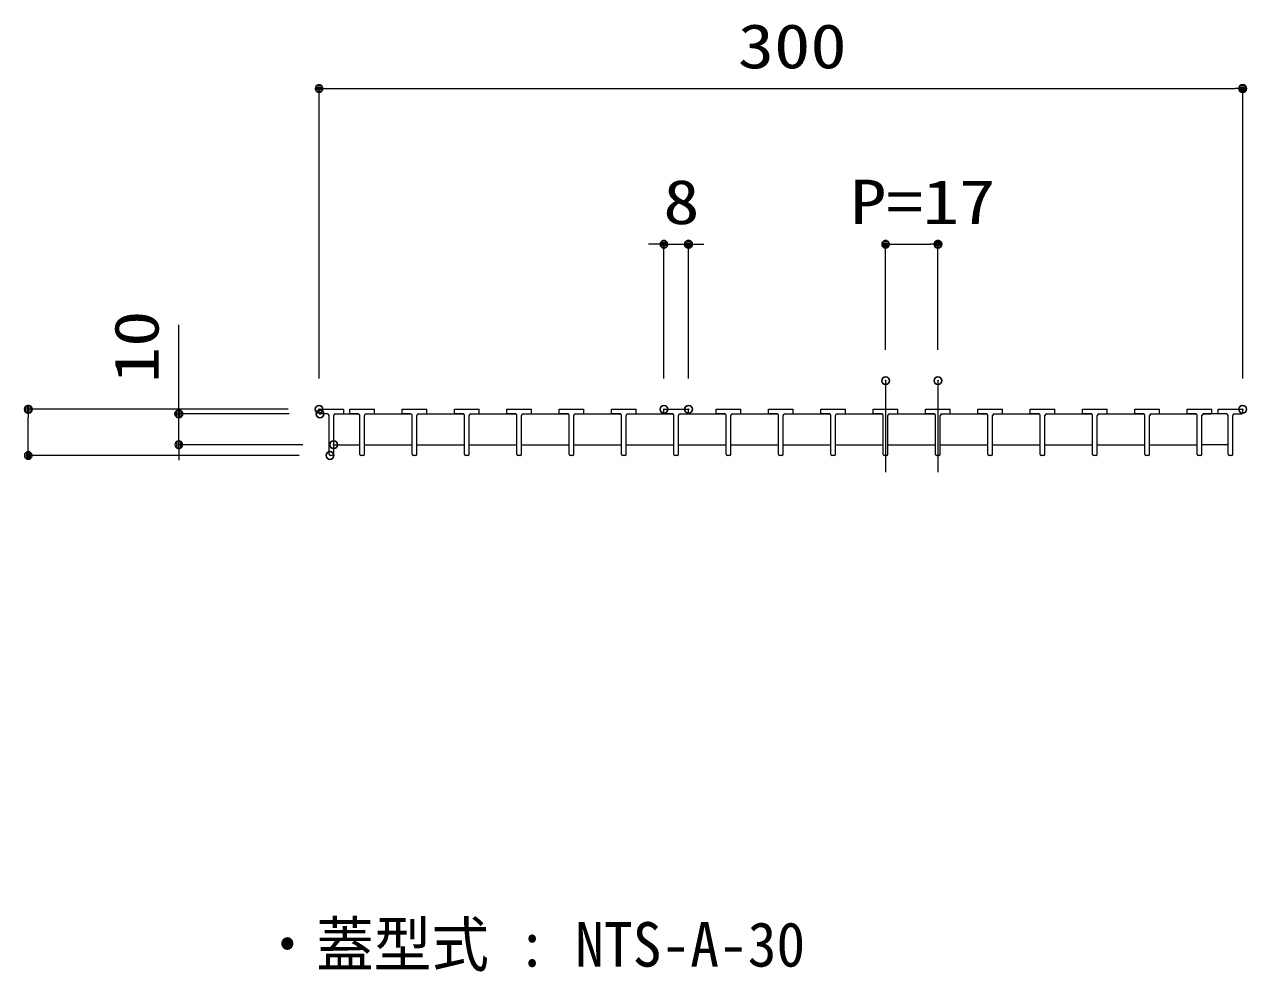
# Model space of a CAD drawing. Units: millimetres on the paper. Extents: x -216 to 216, y -153 to 153.
# Drawn here: x -79.4 to 0, y -75.2 to -13.6 of the extents above; entities that cross this region are included whole.
import ezdxf
from ezdxf.enums import TextEntityAlignment as Align

# ---------------------------------------------------------------- set-up
doc = ezdxf.new("R2010")
doc.units = ezdxf.units.MM
doc.header["$PDMODE"] = 32
doc.header["$PDSIZE"] = 0.5
doc.linetypes.add('CHAIN2', pattern=[12, 9, -1, 1, -1])
doc.layers.add('0-1_文字', color=7, linetype='Continuous')
doc.layers.add('0-5_Defpoints', color=7, linetype='Continuous')
for name, color, linetype, lineweight in [('0-2_蓋', 3, 'Continuous', 9), ('0-3_寸法', 4, 'Continuous', 9), ('0-4_0', 7, 'Continuous', 9), ('0-6_中心線', 4, 'CHAIN2', 9)]:
    doc.layers.add(name, color=color, linetype=linetype, lineweight=lineweight)
doc.styles.add('ＭＳ ゴシック', font='')
doc.styles.get('ＭＳ ゴシック').set_extended_font_data('MS Gothic')

# ---------------------------------------------------------------- blocks, each defined once
blk = doc.blocks.new('_Dot')
at = {"layer": '0-4_0'}
for p, q in [((-0.5, 0), (-1, 0)), ((0.489, 0.1), (-0.489, 0.1)), ((0.399, 0.3), (-0.399, 0.3)), ((0.458, -0.199), (-0.458, -0.199)), ((0.3, -0.399), (-0.3, -0.399))]:
    blk.add_line(p, q, dxfattribs=at)
for points in [[(0.5, 0), (0.496, 0.063), (0.484, 0.124), (0.465, 0.184), (0.438, 0.241), (0.405, 0.294), (0.364, 0.342), (0.319, 0.385), (0.268, 0.422), (0.213, 0.452), (0.155, 0.476), (0.094, 0.491), (0.031, 0.499), (-0.031, 0.499), (-0.094, 0.491), (-0.155, 0.476), (-0.213, 0.452), (-0.268, 0.422), (-0.319, 0.385), (-0.364, 0.342), (-0.405, 0.294), (-0.438, 0.241), (-0.465, 0.184), (-0.484, 0.124), (-0.496, 0.063), (-0.5, 0), (0, 0)], [(-0.5, 0), (-0.496, -0.063), (-0.484, -0.124), (-0.465, -0.184), (-0.438, -0.241), (-0.405, -0.294), (-0.364, -0.342), (-0.319, -0.385), (-0.268, -0.422), (-0.213, -0.452), (-0.155, -0.476), (-0.094, -0.491), (-0.031, -0.499), (0.031, -0.499), (0.094, -0.491), (0.155, -0.476), (0.213, -0.452), (0.268, -0.422), (0.319, -0.385), (0.364, -0.342), (0.405, -0.294), (0.438, -0.241), (0.465, -0.184), (0.484, -0.124), (0.496, -0.063), (0.5, 0), (0, 0)]]:
    blk.add_lwpolyline(points, close=True, dxfattribs=at)

msp = doc.modelspace()

# ---------------------------------------------------------------- linework, layer by layer
at = {"layer": '0-2_蓋'}
for p, q in [((-60.219, -38.654), (-58.619, -38.654)), ((-60.219, -38.894), (-60.219, -38.654)), ((-58.619, -38.894), (-58.619, -38.654)), ((-58.219, -38.654), (-56.619, -38.654)), ((-58.219, -38.894), (-58.219, -38.654)), ((-56.619, -38.894), (-56.619, -38.654)), ((-54.819, -38.654), (-53.219, -38.654)), ((-54.819, -38.894), (-54.819, -38.654)), ((-53.219, -38.894), (-53.219, -38.654)), ((-51.419, -38.654), (-49.819, -38.654)), ((-51.419, -38.894), (-51.419, -38.654)), ((-49.819, -38.894), (-49.819, -38.654)), ((-48.019, -38.654), (-46.419, -38.654)), ((-48.019, -38.894), (-48.019, -38.654)), ((-46.419, -38.894), (-46.419, -38.654)), ((-44.619, -38.654), (-43.019, -38.654)), ((-44.619, -38.894), (-44.619, -38.654)), ((-43.019, -38.894), (-43.019, -38.654)), ((-41.219, -38.654), (-39.619, -38.654)), ((-41.219, -38.894), (-41.219, -38.654)), ((-39.619, -38.894), (-39.619, -38.654)), ((-37.819, -38.654), (-36.219, -38.654)), ((-37.819, -38.894), (-37.819, -38.654)), ((-36.219, -38.894), (-36.219, -38.654)), ((-34.419, -38.654), (-32.819, -38.654)), ((-34.419, -38.894), (-34.419, -38.654)), ((-32.819, -38.894), (-32.819, -38.654)), ((-31.019, -38.654), (-29.419, -38.654)), ((-31.019, -38.894), (-31.019, -38.654)), ((-29.419, -38.894), (-29.419, -38.654)), ((-27.619, -38.654), (-26.019, -38.654)), ((-27.619, -38.894), (-27.619, -38.654)), ((-26.019, -38.894), (-26.019, -38.654)), ((-24.219, -38.654), (-22.619, -38.654)), ((-24.219, -38.894), (-24.219, -38.654)), ((-22.619, -38.894), (-22.619, -38.654)), ((-20.819, -38.654), (-19.219, -38.654)), ((-20.819, -38.894), (-20.819, -38.654)), ((-19.219, -38.894), (-19.219, -38.654)), ((-17.419, -38.654), (-15.819, -38.654)), ((-17.419, -38.894), (-17.419, -38.654)), ((-15.819, -38.894), (-15.819, -38.654)), ((-14.019, -38.654), (-12.419, -38.654)), ((-14.019, -38.894), (-14.019, -38.654)), ((-12.419, -38.894), (-12.419, -38.654)), ((-10.619, -38.654), (-9.019, -38.654)), ((-10.619, -38.894), (-10.619, -38.654)), ((-9.019, -38.894), (-9.019, -38.654)), ((-7.219, -38.654), (-5.619, -38.654)), ((-7.219, -38.894), (-7.219, -38.654)), ((-5.619, -38.894), (-5.619, -38.654)), ((-3.819, -38.654), (-2.219, -38.654)), ((-3.819, -38.894), (-3.819, -38.654)), ((-2.219, -38.894), (-2.219, -38.654)), ((-1.819, -38.654), (-0.219, -38.654)), ((-1.819, -38.894), (-1.819, -38.654)), ((-0.219, -38.894), (-0.219, -38.654)), ((-59.669, -38.954), (-60.159, -38.954)), ((-59.569, -41.594), (-59.569, -39.054)), ((-59.269, -41.594), (-59.269, -39.054)), ((-59.169, -38.954), (-58.679, -38.954)), ((-59.169, -38.954), (-57.669, -38.954)), ((-57.669, -38.954), (-58.159, -38.954)), ((-57.569, -41.594), (-57.569, -39.054)), ((-57.269, -41.594), (-57.269, -39.054)), ((-57.169, -38.954), (-56.679, -38.954)), ((-57.169, -38.954), (-54.269, -38.954)), ((-54.269, -38.954), (-54.759, -38.954)), ((-54.169, -41.594), (-54.169, -39.054)), ((-53.869, -41.594), (-53.869, -39.054)), ((-53.769, -38.954), (-53.279, -38.954)), ((-53.769, -38.954), (-50.869, -38.954)), ((-50.869, -38.954), (-51.359, -38.954)), ((-50.769, -41.594), (-50.769, -39.054)), ((-50.469, -41.594), (-50.469, -39.054)), ((-50.369, -38.954), (-49.879, -38.954)), ((-50.369, -38.954), (-47.469, -38.954)), ((-47.469, -38.954), (-47.959, -38.954)), ((-47.369, -41.594), (-47.369, -39.054)), ((-47.069, -41.594), (-47.069, -39.054)), ((-46.969, -38.954), (-46.479, -38.954)), ((-46.969, -38.954), (-44.069, -38.954)), ((-44.069, -38.954), (-44.559, -38.954)), ((-43.969, -41.594), (-43.969, -39.054)), ((-43.669, -41.594), (-43.669, -39.054)), ((-43.569, -38.954), (-43.079, -38.954)), ((-43.569, -38.954), (-40.669, -38.954)), ((-40.669, -38.954), (-41.159, -38.954)), ((-40.569, -41.594), (-40.569, -39.054)), ((-40.269, -41.594), (-40.269, -39.054)), ((-40.169, -38.954), (-39.679, -38.954)), ((-40.169, -38.954), (-37.269, -38.954)), ((-37.269, -38.954), (-37.759, -38.954)), ((-37.169, -41.594), (-37.169, -39.054)), ((-36.869, -41.594), (-36.869, -39.054)), ((-36.769, -38.954), (-36.279, -38.954)), ((-36.769, -38.954), (-33.869, -38.954)), ((-33.869, -38.954), (-34.359, -38.954)), ((-33.769, -41.594), (-33.769, -39.054)), ((-33.469, -41.594), (-33.469, -39.054)), ((-33.369, -38.954), (-32.879, -38.954)), ((-33.369, -38.954), (-30.469, -38.954)), ((-30.469, -38.954), (-30.959, -38.954)), ((-30.369, -41.594), (-30.369, -39.054)), ((-30.069, -41.594), (-30.069, -39.054)), ((-29.969, -38.954), (-29.479, -38.954)), ((-29.969, -38.954), (-27.069, -38.954)), ((-27.069, -38.954), (-27.559, -38.954)), ((-26.969, -41.594), (-26.969, -39.054)), ((-26.669, -41.594), (-26.669, -39.054)), ((-26.569, -38.954), (-26.079, -38.954)), ((-26.569, -38.954), (-23.669, -38.954)), ((-23.669, -38.954), (-24.159, -38.954)), ((-23.569, -41.594), (-23.569, -39.054)), ((-23.269, -41.594), (-23.269, -39.054)), ((-23.169, -38.954), (-22.679, -38.954)), ((-23.169, -38.954), (-20.269, -38.954)), ((-20.269, -38.954), (-20.759, -38.954)), ((-20.169, -41.594), (-20.169, -39.054)), ((-19.869, -41.594), (-19.869, -39.054)), ((-19.769, -38.954), (-19.279, -38.954)), ((-19.769, -38.954), (-16.869, -38.954)), ((-16.869, -38.954), (-17.359, -38.954)), ((-16.769, -41.594), (-16.769, -39.054)), ((-16.469, -41.594), (-16.469, -39.054)), ((-16.369, -38.954), (-15.879, -38.954)), ((-16.369, -38.954), (-13.469, -38.954)), ((-13.469, -38.954), (-13.959, -38.954)), ((-13.369, -41.594), (-13.369, -39.054)), ((-13.069, -41.594), (-13.069, -39.054)), ((-12.969, -38.954), (-12.479, -38.954)), ((-12.969, -38.954), (-10.069, -38.954)), ((-10.069, -38.954), (-10.559, -38.954)), ((-9.969, -41.594), (-9.969, -39.054)), ((-9.669, -41.594), (-9.669, -39.054)), ((-9.569, -38.954), (-9.079, -38.954)), ((-9.569, -38.954), (-6.669, -38.954)), ((-6.669, -38.954), (-7.159, -38.954)), ((-6.569, -41.594), (-6.569, -39.054)), ((-6.269, -41.594), (-6.269, -39.054)), ((-6.169, -38.954), (-5.679, -38.954)), ((-6.169, -38.954), (-3.269, -38.954)), ((-3.269, -38.954), (-3.759, -38.954)), ((-3.169, -41.594), (-3.169, -39.054)), ((-2.869, -41.594), (-2.869, -39.054)), ((-2.769, -38.954), (-2.279, -38.954)), ((-1.269, -38.954), (-2.769, -38.954)), ((-1.269, -38.954), (-1.759, -38.954)), ((-1.169, -41.594), (-1.169, -39.054)), ((-0.869, -41.594), (-0.869, -39.054)), ((-0.769, -38.954), (-0.279, -38.954)), ((-59.269, -40.954), (-57.569, -40.954)), ((-57.269, -40.954), (-54.169, -40.954)), ((-53.869, -40.954), (-50.769, -40.954)), ((-50.469, -40.954), (-47.369, -40.954)), ((-47.069, -40.954), (-43.969, -40.954)), ((-43.669, -40.954), (-40.569, -40.954)), ((-40.269, -40.954), (-37.169, -40.954)), ((-36.869, -40.954), (-33.769, -40.954)), ((-33.469, -40.954), (-30.369, -40.954)), ((-30.069, -40.954), (-26.969, -40.954)), ((-26.669, -40.954), (-23.569, -40.954)), ((-23.269, -40.954), (-20.169, -40.954)), ((-19.869, -40.954), (-16.769, -40.954)), ((-16.469, -40.954), (-13.369, -40.954)), ((-13.069, -40.954), (-9.969, -40.954)), ((-9.669, -40.954), (-6.569, -40.954)), ((-6.269, -40.954), (-3.169, -40.954)), ((-1.169, -40.954), (-2.869, -40.954)), ((-59.329, -41.654), (-59.509, -41.654)), ((-57.329, -41.654), (-57.509, -41.654)), ((-53.929, -41.654), (-54.109, -41.654)), ((-50.529, -41.654), (-50.709, -41.654)), ((-47.129, -41.654), (-47.309, -41.654)), ((-43.729, -41.654), (-43.909, -41.654)), ((-40.329, -41.654), (-40.509, -41.654)), ((-36.929, -41.654), (-37.109, -41.654)), ((-33.529, -41.654), (-33.709, -41.654)), ((-30.129, -41.654), (-30.309, -41.654)), ((-26.729, -41.654), (-26.909, -41.654)), ((-23.329, -41.654), (-23.509, -41.654)), ((-19.929, -41.654), (-20.109, -41.654)), ((-16.529, -41.654), (-16.709, -41.654)), ((-13.129, -41.654), (-13.309, -41.654)), ((-9.729, -41.654), (-9.909, -41.654)), ((-6.329, -41.654), (-6.509, -41.654)), ((-2.929, -41.654), (-3.109, -41.654)), ((-0.929, -41.654), (-1.109, -41.654))]:
    msp.add_line(p, q, dxfattribs=at)
for centre, radius, start, end in [((-60.159, -38.894), 0.06, 180, 270), ((-58.679, -38.894), 0.06, 270, 0), ((-58.159, -38.894), 0.06, 180, 270), ((-56.679, -38.894), 0.06, 270, 0), ((-54.759, -38.894), 0.06, 180, 270), ((-53.279, -38.894), 0.06, 270, 0), ((-51.359, -38.894), 0.06, 180, 270), ((-49.879, -38.894), 0.06, 270, 0), ((-47.959, -38.894), 0.06, 180, 270), ((-46.479, -38.894), 0.06, 270, 0), ((-44.559, -38.894), 0.06, 180, 270), ((-43.079, -38.894), 0.06, 270, 0), ((-41.159, -38.894), 0.06, 180, 270), ((-39.679, -38.894), 0.06, 270, 0), ((-37.759, -38.894), 0.06, 180, 270), ((-36.279, -38.894), 0.06, 270, 0), ((-34.359, -38.894), 0.06, 180, 270), ((-32.879, -38.894), 0.06, 270, 0), ((-30.959, -38.894), 0.06, 180, 270), ((-29.479, -38.894), 0.06, 270, 0), ((-27.559, -38.894), 0.06, 180, 270), ((-26.079, -38.894), 0.06, 270, 0), ((-24.159, -38.894), 0.06, 180, 270), ((-22.679, -38.894), 0.06, 270, 0), ((-20.759, -38.894), 0.06, 180, 270), ((-19.279, -38.894), 0.06, 270, 0), ((-17.359, -38.894), 0.06, 180, 270), ((-15.879, -38.894), 0.06, 270, 0), ((-13.959, -38.894), 0.06, 180, 270), ((-12.479, -38.894), 0.06, 270, 0), ((-10.559, -38.894), 0.06, 180, 270), ((-9.079, -38.894), 0.06, 270, 0), ((-7.159, -38.894), 0.06, 180, 270), ((-5.679, -38.894), 0.06, 270, 0), ((-3.759, -38.894), 0.06, 180, 270), ((-2.279, -38.894), 0.06, 270, 0), ((-1.759, -38.894), 0.06, 180, 270), ((-0.279, -38.894), 0.06, 270, 0), ((-59.669, -39.054), 0.1, 0, 90), ((-59.169, -39.054), 0.1, 90, 180), ((-57.669, -39.054), 0.1, 0, 90), ((-57.169, -39.054), 0.1, 90, 180), ((-54.269, -39.054), 0.1, 0, 90), ((-53.769, -39.054), 0.1, 90, 180), ((-50.869, -39.054), 0.1, 0, 90), ((-50.369, -39.054), 0.1, 90, 180), ((-47.469, -39.054), 0.1, 0, 90), ((-46.969, -39.054), 0.1, 90, 180), ((-44.069, -39.054), 0.1, 0, 90), ((-43.569, -39.054), 0.1, 90, 180), ((-40.669, -39.054), 0.1, 0, 90), ((-40.169, -39.054), 0.1, 90, 180), ((-37.269, -39.054), 0.1, 0, 90), ((-36.769, -39.054), 0.1, 90, 180), ((-33.869, -39.054), 0.1, 0, 90), ((-33.369, -39.054), 0.1, 90, 180), ((-30.469, -39.054), 0.1, 0, 90), ((-29.969, -39.054), 0.1, 90, 180), ((-27.069, -39.054), 0.1, 0, 90), ((-26.569, -39.054), 0.1, 90, 180), ((-23.669, -39.054), 0.1, 0, 90), ((-23.169, -39.054), 0.1, 90, 180), ((-20.269, -39.054), 0.1, 0, 90), ((-19.769, -39.054), 0.1, 90, 180), ((-16.869, -39.054), 0.1, 0, 90), ((-16.369, -39.054), 0.1, 90, 180), ((-13.469, -39.054), 0.1, 0, 90), ((-12.969, -39.054), 0.1, 90, 180), ((-10.069, -39.054), 0.1, 0, 90), ((-9.569, -39.054), 0.1, 90, 180), ((-6.669, -39.054), 0.1, 0, 90), ((-6.169, -39.054), 0.1, 90, 180), ((-3.269, -39.054), 0.1, 0, 90), ((-2.769, -39.054), 0.1, 90, 180), ((-1.269, -39.054), 0.1, 0, 90), ((-0.769, -39.054), 0.1, 90, 180), ((-59.509, -41.594), 0.06, 180, 270), ((-59.329, -41.594), 0.06, 270, 0), ((-57.509, -41.594), 0.06, 180, 270), ((-57.329, -41.594), 0.06, 270, 0), ((-54.109, -41.594), 0.06, 180, 270), ((-53.929, -41.594), 0.06, 270, 0), ((-50.709, -41.594), 0.06, 180, 270), ((-50.529, -41.594), 0.06, 270, 0), ((-47.309, -41.594), 0.06, 180, 270), ((-47.129, -41.594), 0.06, 270, 0), ((-43.909, -41.594), 0.06, 180, 270), ((-43.729, -41.594), 0.06, 270, 0), ((-40.509, -41.594), 0.06, 180, 270), ((-40.329, -41.594), 0.06, 270, 0), ((-37.109, -41.594), 0.06, 180, 270), ((-36.929, -41.594), 0.06, 270, 0), ((-33.709, -41.594), 0.06, 180, 270), ((-33.529, -41.594), 0.06, 270, 0), ((-30.309, -41.594), 0.06, 180, 270), ((-30.129, -41.594), 0.06, 270, 0), ((-26.909, -41.594), 0.06, 180, 270), ((-26.729, -41.594), 0.06, 270, 0), ((-23.509, -41.594), 0.06, 180, 270), ((-23.329, -41.594), 0.06, 270, 0), ((-20.109, -41.594), 0.06, 180, 270), ((-19.929, -41.594), 0.06, 270, 0), ((-16.709, -41.594), 0.06, 180, 270), ((-16.529, -41.594), 0.06, 270, 0), ((-13.309, -41.594), 0.06, 180, 270), ((-13.129, -41.594), 0.06, 270, 0), ((-9.909, -41.594), 0.06, 180, 270), ((-9.729, -41.594), 0.06, 270, 0), ((-6.509, -41.594), 0.06, 180, 270), ((-6.329, -41.594), 0.06, 270, 0), ((-3.109, -41.594), 0.06, 180, 270), ((-2.929, -41.594), 0.06, 270, 0), ((-1.109, -41.594), 0.06, 180, 270), ((-0.929, -41.594), 0.06, 270, 0)]:
    msp.add_arc(centre, radius, start, end, dxfattribs=at)
at = {"layer": '0-3_寸法'}
for p, q in [((-60.219, -36.654), (-60.219, -17.812)), ((-59.719, -17.812), (-0.719, -17.812)), ((-0.219, -36.654), (-0.219, -17.812)), ((-38.319, -27.933), (-38.819, -27.933)), ((-37.819, -36.654), (-37.819, -27.933)), ((-37.819, -27.933), (-36.219, -27.933)), ((-36.219, -36.654), (-36.219, -27.933)), ((-35.719, -27.933), (-35.219, -27.933)), ((-23.419, -34.794), (-23.419, -27.933)), ((-22.919, -27.933), (-20.519, -27.933)), ((-20.019, -34.794), (-20.019, -27.933)), ((-69.33, -38.454), (-69.33, -33.154)), ((-62.219, -38.654), (-79.108, -38.654)), ((-79.108, -41.154), (-79.108, -39.154)), ((-62.159, -38.954), (-69.33, -38.954)), ((-69.33, -40.954), (-69.33, -38.954)), ((-61.269, -40.954), (-69.33, -40.954)), ((-61.509, -41.654), (-79.108, -41.654)), ((-69.33, -41.454), (-69.33, -41.954))]:
    msp.add_line(p, q, dxfattribs=at)
at = {"layer": '0-5_Defpoints'}
for p in [(-0.219, -17.812), (-36.219, -27.933), (-20.019, -27.933), (-23.419, -36.794), (-20.019, -36.794), (-79.108, -38.654), (-69.33, -38.954), (-60.219, -38.654), (-60.159, -38.954), (-37.819, -38.654), (-36.219, -38.654), (-0.219, -38.654), (-59.269, -40.954), (-59.509, -41.654)]:
    msp.add_point(p, dxfattribs=at)
at = {"layer": '0-6_中心線'}
for p, q in [((-23.419, -36.794), (-23.419, -42.748)), ((-20.019, -36.794), (-20.019, -42.748))]:
    msp.add_line(p, q, dxfattribs=at)

# ---------------------------------------------------------------- block references
at = {"layer": '0-3_寸法', "xscale": 0.5, "yscale": 0.5}
for p, rotation in [((-60.219, -17.812), 180), ((-36.219, -27.933), 180), ((-23.419, -27.933), 180), ((-79.108, -38.654), 90), ((-69.33, -38.954), 270), ((-79.108, -41.654), 270), ((-69.33, -40.954), 90)]:
    msp.add_blockref('_Dot', p, dxfattribs=dict(at, rotation=rotation))
for p in [(-0.219, -17.812), (-37.819, -27.933), (-20.019, -27.933)]:
    msp.add_blockref('_Dot', p, dxfattribs=at)

# ---------------------------------------------------------------- texts
at = {"layer": '0-1_文字', "style": 'ＭＳ ゴシック', "width": 0.95}
msp.add_text('・蓋型式 : NTS-A-30', height=2.889, dxfattribs=at).set_placement((-64.152, -75.729), align=Align.BOTTOM_LEFT)
at = {"layer": '0-3_寸法', "style": 'ＭＳ ゴシック', "width": 1.2}
for s, p in [('300', (-33.019, -17.367)), ('8', (-37.859, -27.488)), ('P=17', (-25.719, -27.488))]:
    msp.add_text(s, height=2.889, dxfattribs=at).set_placement(p, align=Align.BOTTOM_LEFT)
msp.add_text('10', height=2.889, rotation=90, dxfattribs=at).set_placement((-69.774, -36.954), align=Align.BOTTOM_LEFT)

doc.saveas('drawing.dxf')
